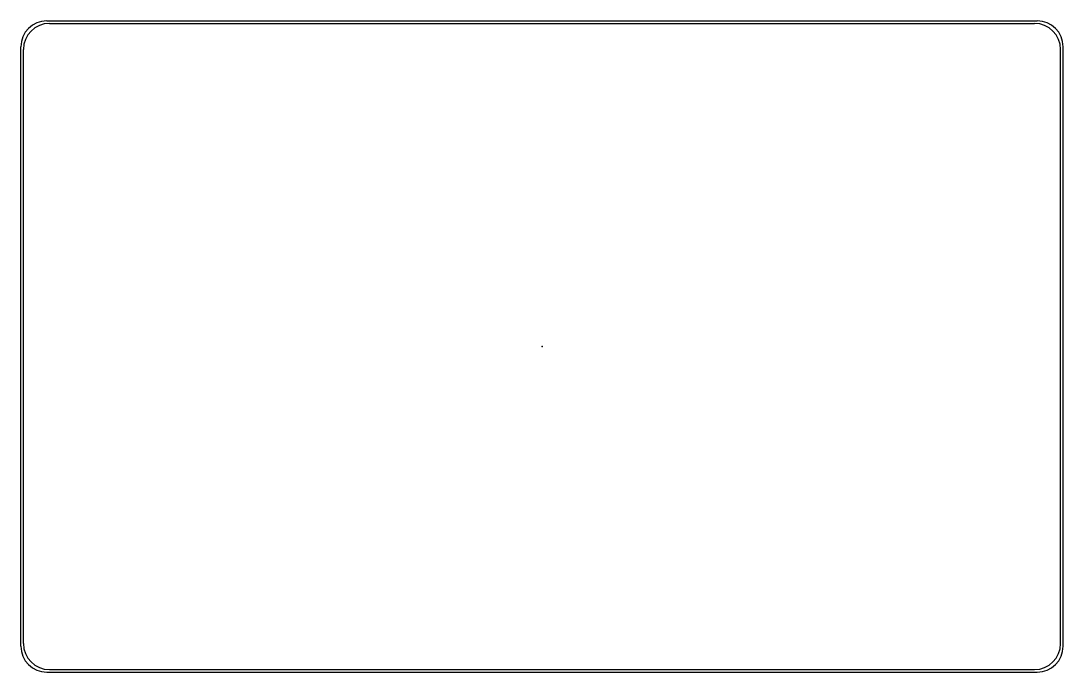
# Model space of a CAD drawing. Header units: millimetres. Extents: x -40 to 40, y -25 to 25.
import ezdxf

# ---------------------------------------------------------------- set-up
doc = ezdxf.new("R2010")
doc.units = ezdxf.units.MM
doc.header["$PDSIZE"] = -1

msp = doc.modelspace()

# ---------------------------------------------------------------- linework, layer by layer
at = {"color": 7, "linetype": 'Continuous'}
for p, q in [((-38, 25), (38, 25)), ((-37.8, 24.8), (37.8, 24.8)), ((-40, -23), (-40, 23)), ((-39.8, -22.8), (-39.8, 22.8)), ((39.8, -22.8), (39.8, 22.8)), ((40, -23), (40, 23)), ((-37.8, -24.8), (37.8, -24.8)), ((-38, -25), (38, -25))]:
    msp.add_line(p, q, dxfattribs=at)
for centre, start, end in [((-38, 23), 90, 180), ((-37.8, 22.8), 90, 180), ((37.8, 22.8), 0, 90), ((38, 23), 0, 90), ((-38, -23), 180, 270), ((-37.8, -22.8), 180, 270), ((37.8, -22.8), 270, 0), ((38, -23), 270, 0)]:
    msp.add_arc(centre, 2, start, end, dxfattribs=at)
msp.add_point((0, 0), dxfattribs=at)
msp.add_point((0, 0), dxfattribs=at)

doc.saveas('drawing.dxf')
